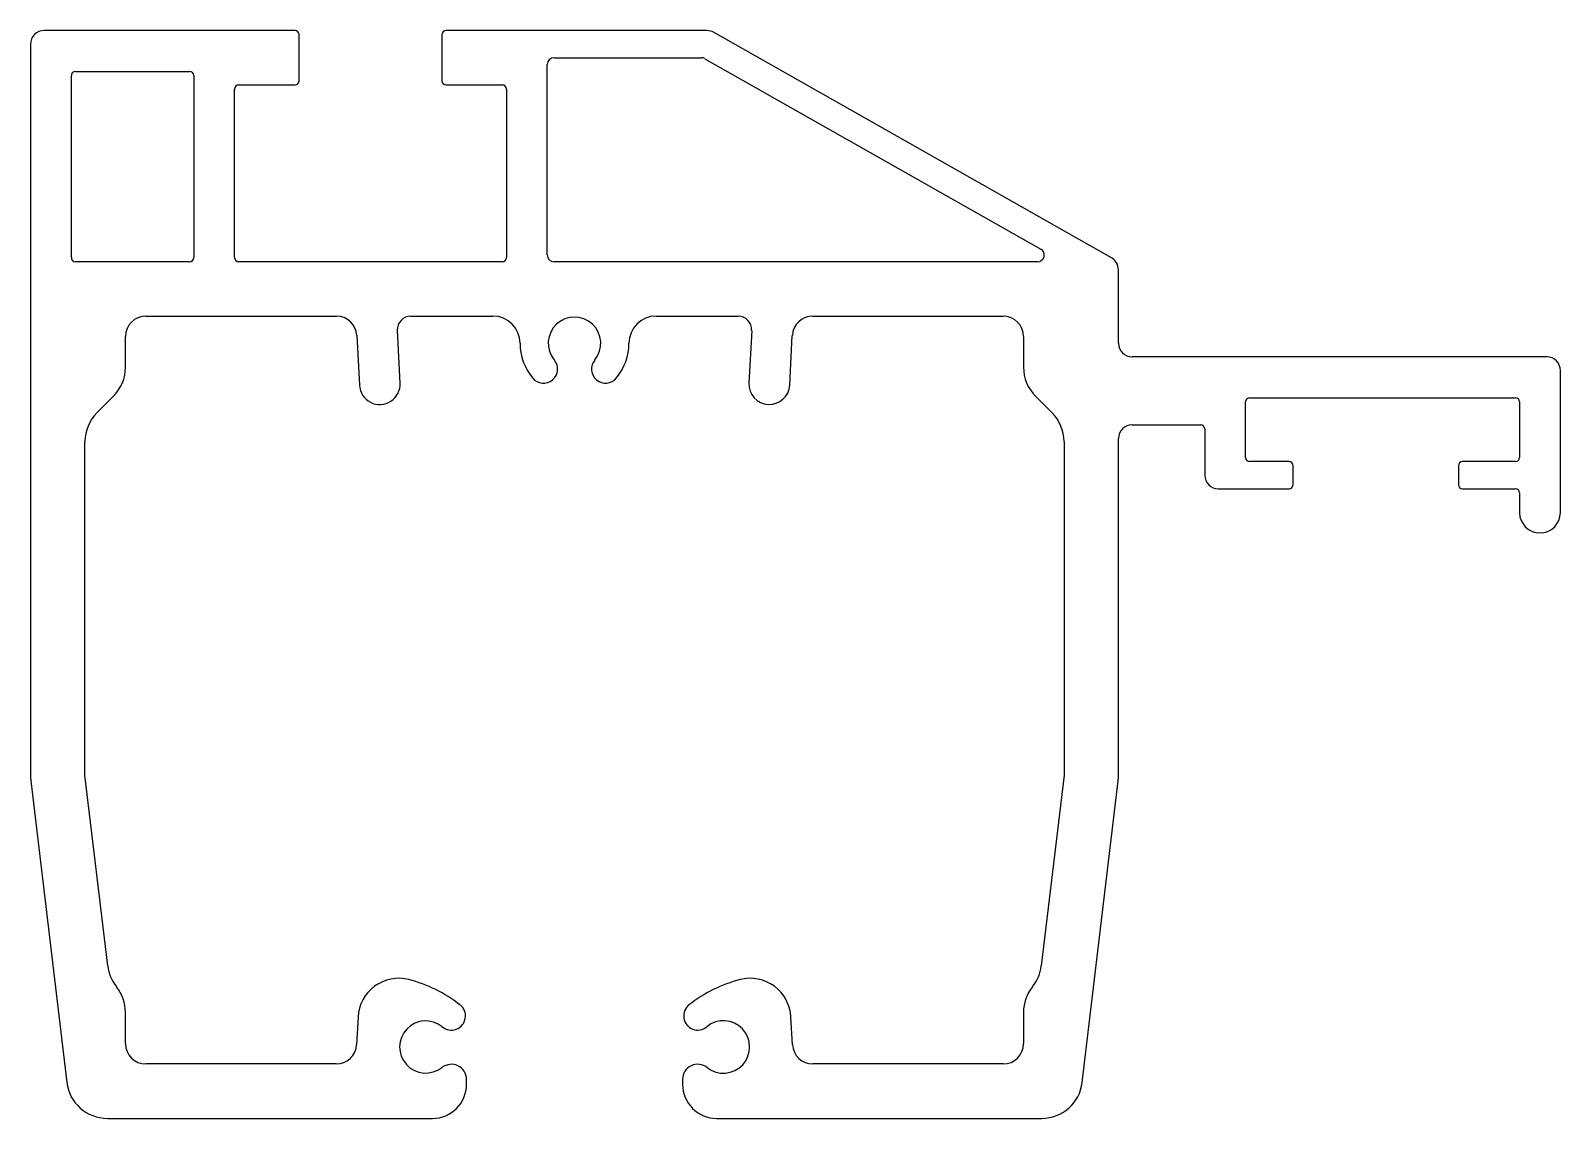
# Model space of a CAD drawing. Extents: x 2656 to 2769, y 1309 to 1389.
import ezdxf

# ---------------------------------------------------------------- set-up
doc = ezdxf.new("R2010")
doc.units = 0
doc.layers.get('0').update_dxf_attribs({"linetype": 'CONTINUOUS'})

msp = doc.modelspace()

# ---------------------------------------------------------------- linework, layer by layer
for p, q in [((2675.87, 1389.48), (2657.42, 1389.48)), ((2706.16, 1389.48), (2686.97, 1389.48)), ((2656.42, 1388.48), (2656.42, 1334.66)), ((2676.17, 1385.78), (2676.17, 1389.18)), ((2686.67, 1389.18), (2686.67, 1385.78)), ((2735.92, 1372.76), (2706.65, 1389.35)), ((2694.92, 1387.48), (2705.76, 1387.48)), ((2706.01, 1387.41), (2730.72, 1373.41)), ((2659.42, 1372.78), (2659.42, 1386.18)), ((2659.72, 1386.48), (2668.12, 1386.48)), ((2668.42, 1386.18), (2668.42, 1372.78)), ((2694.42, 1372.98), (2694.42, 1386.98)), ((2671.42, 1372.78), (2671.42, 1385.18)), ((2671.72, 1385.48), (2675.87, 1385.48)), ((2686.97, 1385.48), (2691.12, 1385.48)), ((2691.42, 1385.18), (2691.42, 1372.78)), ((2668.12, 1372.48), (2659.72, 1372.48)), ((2691.12, 1372.48), (2671.72, 1372.48)), ((2730.47, 1372.48), (2694.92, 1372.48)), ((2736.42, 1366.48), (2736.42, 1371.89)), ((2664.9, 1368.48), (2678.91, 1368.48)), ((2684.39, 1368.48), (2690.42, 1368.48)), ((2702.42, 1368.48), (2708.45, 1368.48)), ((2713.94, 1368.48), (2727.94, 1368.48)), ((2663.4, 1364.72), (2663.4, 1366.98)), ((2680.41, 1367.06), (2680.6, 1363.4)), ((2683.6, 1363.56), (2683.4, 1367.42)), ((2709.45, 1367.42), (2709.25, 1363.56)), ((2712.25, 1363.4), (2712.44, 1367.06)), ((2729.44, 1366.98), (2729.44, 1364.72)), ((2767.92, 1365.48), (2737.42, 1365.48)), ((2768.92, 1354.03), (2768.92, 1364.48)), ((2661.3, 1361.37), (2662.53, 1362.6)), ((2730.32, 1362.6), (2731.54, 1361.37)), ((2746.07, 1362.48), (2765.62, 1362.48)), ((2745.77, 1358.08), (2745.77, 1362.18)), ((2765.92, 1362.18), (2765.92, 1358.08)), ((2737.42, 1360.48), (2742.47, 1360.48)), ((2742.77, 1360.18), (2742.77, 1356.78)), ((2660.42, 1334.71), (2660.42, 1359.25)), ((2732.42, 1359.25), (2732.42, 1334.71)), ((2736.42, 1334.66), (2736.42, 1359.48)), ((2748.97, 1357.78), (2746.07, 1357.78)), ((2749.27, 1356.08), (2749.27, 1357.48)), ((2761.42, 1357.48), (2761.42, 1356.08)), ((2765.62, 1357.78), (2761.72, 1357.78)), ((2743.77, 1355.78), (2748.97, 1355.78)), ((2761.72, 1355.78), (2765.62, 1355.78)), ((2765.92, 1355.48), (2765.92, 1354.03)), ((2656.44, 1334.3), (2659.09, 1312.12)), ((2662.1, 1320.7), (2660.42, 1334.71)), ((2732.42, 1334.71), (2730.75, 1320.7)), ((2733.76, 1312.12), (2736.4, 1334.3)), ((2663.4, 1314.98), (2663.4, 1317.28)), ((2680.51, 1316.94), (2680.4, 1314.9)), ((2712.45, 1314.9), (2712.34, 1316.94)), ((2729.44, 1317.28), (2729.44, 1314.98)), ((2678.9, 1313.48), (2664.9, 1313.48)), ((2727.94, 1313.48), (2713.95, 1313.48)), ((2688.48, 1311.98), (2688.48, 1312.35)), ((2704.37, 1312.35), (2704.37, 1311.98)), ((2662.07, 1309.48), (2685.98, 1309.48)), ((2706.87, 1309.48), (2730.78, 1309.48))]:
    msp.add_line(p, q)
for centre, radius, start, end in [((2657.42, 1388.48), 1, 90, 180), ((2675.87, 1389.18), 0.3, 0, 90), ((2686.97, 1389.18), 0.3, 90, 180), ((2706.16, 1388.48), 1, 60.4612, 90), ((2694.92, 1386.98), 0.5, 90, 180), ((2705.76, 1386.98), 0.5, 60.4612, 90), ((2659.72, 1386.18), 0.3, 90, 180), ((2668.12, 1386.18), 0.3, 360, 90), ((2671.72, 1385.18), 0.3, 90, 180), ((2675.87, 1385.78), 0.3, 270, 360), ((2686.97, 1385.78), 0.3, 180, 270), ((2691.12, 1385.18), 0.3, 360, 90), ((2659.72, 1372.78), 0.3, 180, 270), ((2668.12, 1372.78), 0.3, 270, 0), ((2671.72, 1372.78), 0.3, 180, 270), ((2691.12, 1372.78), 0.3, 270, 0), ((2694.92, 1372.98), 0.5, 180, 270), ((2730.47, 1372.98), 0.5, 270, 60.4612), ((2735.42, 1371.89), 1, 0, 60.4612), ((2664.9, 1366.98), 1.5, 90, 180), ((2678.91, 1366.98), 1.5, 3, 90), ((2684.39, 1367.48), 1, 90, 183), ((2690.42, 1366.48), 2, 0, 90), ((2696.42, 1366.48), 1.93, 320.5002, 219.4998), ((2702.42, 1366.48), 2, 90, 180), ((2708.45, 1367.48), 1, 357, 90), ((2713.94, 1366.98), 1.5, 90, 177), ((2727.94, 1366.98), 1.5, 360, 90), ((2696.42, 1366.48), 4, 180, 219.4998), ((2696.42, 1366.48), 4, 320.5002, 0), ((2737.42, 1366.48), 1, 180, 270), ((2660.4, 1364.72), 3, 315, 0), ((2694.14, 1364.59), 1.04, 219.4998, 39.4998), ((2698.71, 1364.59), 1.04, 140.5002, 320.5002), ((2732.44, 1364.72), 3, 180, 225), ((2767.92, 1364.48), 1, 0, 90), ((2682.1, 1363.48), 1.5, 183, 3), ((2710.75, 1363.48), 1.5, 177, 357), ((2746.07, 1362.18), 0.3, 90, 180), ((2765.62, 1362.18), 0.3, 360, 90), ((2663.42, 1359.25), 3, 135, 180), ((2729.42, 1359.25), 3, 0, 45), ((2737.42, 1359.48), 1, 90, 180), ((2742.47, 1360.18), 0.3, 360, 90), ((2746.07, 1358.08), 0.3, 180, 270), ((2765.62, 1358.08), 0.3, 270, 0), ((2743.77, 1356.78), 1, 180, 270), ((2748.97, 1357.48), 0.3, 0, 90), ((2761.72, 1357.48), 0.3, 90, 180), ((2748.97, 1356.08), 0.3, 270, 0), ((2761.72, 1356.08), 0.3, 180, 270), ((2765.62, 1355.48), 0.3, 360, 90), ((2767.42, 1354.03), 1.5, 180, 0), ((2659.42, 1334.66), 3, 180, 186.8), ((2733.42, 1334.66), 3, 353.2, 0), ((2665.07, 1321.05), 3, 186.8, 218.898), ((2683.5, 1316.78), 3, 75.7767, 177), ((2681.78, 1310), 9.99, 51.4968, 75.7767), ((2711.06, 1310), 9.99, 104.2233, 128.5032), ((2709.34, 1316.78), 3, 3, 104.2233), ((2727.77, 1321.05), 3, 321.102, 353.2), ((2660.4, 1317.28), 3, 0, 38.898), ((2732.44, 1317.28), 3, 141.102, 180), ((2687.36, 1317.01), 1.04, 230.4892, 51.4968), ((2705.49, 1317.01), 1.04, 128.5032, 309.5108), ((2685.48, 1314.73), 1.92, 50.4892, 308.5625), ((2707.37, 1314.73), 1.93, 231.4375, 129.5108), ((2664.9, 1314.98), 1.5, 180, 270), ((2678.9, 1314.98), 1.5, 270, 357), ((2713.95, 1314.98), 1.5, 183, 270), ((2727.94, 1314.98), 1.5, 270, 0), ((2687.37, 1312.35), 1.11, 0, 128.5625), ((2705.48, 1312.35), 1.11, 51.4375, 180), ((2662.07, 1312.48), 3, 186.8, 270), ((2685.98, 1311.98), 2.5, 270, 0), ((2706.87, 1311.98), 2.5, 180, 270), ((2730.78, 1312.48), 3, 270, 353.2)]:
    msp.add_arc(centre, radius, start, end)

doc.saveas('drawing.dxf')
